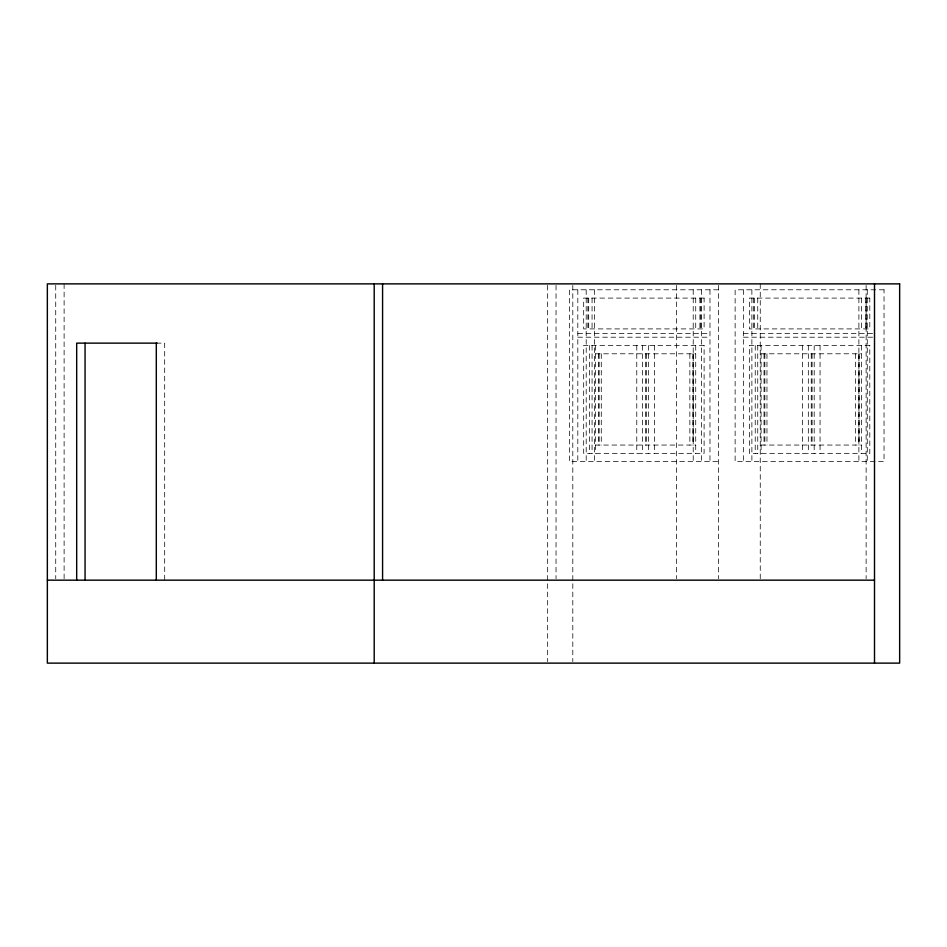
<?xml version="1.0" encoding="UTF-8"?>
<svg xmlns="http://www.w3.org/2000/svg" width="947" height="947" viewBox="0 0 947 947"><rect width="100%" height="100%" fill="white"/><g stroke="black" fill="none" stroke-linecap="round" stroke-linejoin="round"><path stroke-width="0.71" stroke-dasharray="4.74 3.55" d="M718.359 289.794L569.431 289.794L569.431 461.651L718.359 461.651M577.812 333.64L709.978 333.64M743.502 333.64L875.655 333.64M577.812 337.203L709.978 337.203M743.502 337.203L875.655 337.203M156.302 343.134L164.683 343.134L164.683 580.168M595.414 353.799L695.725 353.799M761.092 353.799L861.415 353.799M595.414 445.054L695.725 445.054M761.092 445.054L861.415 445.054M867.274 289.794L867.274 461.651M866.434 298.092L866.434 328.905M866.126 285.343L866.126 578.688M865.605 298.092L865.605 328.905M861.415 298.092L861.415 328.905M861.415 345.501L861.415 453.353M859.32 353.799L859.32 445.054M858.893 289.794L858.893 461.651M858.479 353.799L858.479 445.054M855.543 353.799L855.543 445.054M820.055 345.501L820.055 453.353M814.183 345.501L814.183 453.353M812.088 353.799L812.088 445.054M811.248 353.799L811.248 445.054M808.324 345.501L808.324 453.353M802.452 345.501L802.452 453.353M766.963 353.799L766.963 445.054M764.868 353.799L764.868 445.054M764.028 353.799L764.028 445.054M761.092 345.501L761.092 453.353M760.252 283.875L760.252 578.688M757.742 298.092L757.742 328.905M757.742 345.501L757.742 453.353M755.233 345.501L755.233 453.353M754.392 298.092L754.392 328.905M753.552 298.092L753.552 328.905M751.882 289.794L751.882 461.651M743.502 289.794L743.502 461.651M718.359 285.343L718.359 578.688M709.978 289.794L709.978 461.651M701.597 289.794L701.597 461.651M700.756 298.092L700.756 328.905M699.916 298.092L699.916 328.905M695.725 298.092L695.725 328.905M695.725 345.501L695.725 453.353M693.63 353.799L693.63 445.054M693.216 289.794L693.216 461.651M692.79 353.799L692.79 445.054M689.866 353.799L689.866 445.054M676.454 285.343L676.454 578.688M654.365 345.501L654.365 453.353M648.506 345.501L648.506 453.353M646.41 353.799L646.41 445.054M645.57 353.799L645.57 445.054M642.634 345.501L642.634 453.353M636.775 345.501L636.775 453.353M601.274 353.799L601.274 445.054M599.179 353.799L599.179 445.054M598.35 353.799L598.35 445.054M595.414 345.501L595.414 453.353M594.574 289.794L594.574 461.651M592.064 298.092L592.064 328.905M592.064 345.501L592.064 453.353M589.543 345.501L589.543 453.353M588.703 298.092L588.703 328.905M587.874 298.092L587.874 328.905M586.193 289.794L586.193 461.651M577.812 289.794L577.812 461.651M572.805 285.343L572.805 661.657M556.043 285.343L556.043 578.688M547.662 285.343L547.662 661.669M64.112 283.875L64.112 578.688M55.731 285.343L55.731 578.688M884.036 289.794L735.121 289.794L735.121 461.651L884.036 461.651L884.036 289.794M704.106 298.092L583.683 298.092L583.683 328.905L704.106 328.905L704.106 298.092M869.796 298.092L749.361 298.092L749.361 328.905L869.796 328.905L869.796 298.092M704.106 345.501L583.683 345.501L583.683 453.353L704.106 453.353L704.106 345.501M869.796 345.501L749.361 345.501L749.361 453.353L869.796 453.353L869.796 345.501"/><path stroke-width="1.42" d="M157.309 343.134L76.683 343.134L76.683 580.168M47.35 580.168L874.507 580.168M874.507 283.875L874.507 663.125M382.576 283.875L382.576 580.168M374.195 283.875L374.195 663.125M156.302 343.134L156.302 580.168M85.064 343.134L85.064 580.168M899.65 283.875L47.35 283.875L47.35 663.125L899.65 663.125L899.65 283.875"/></g></svg>
